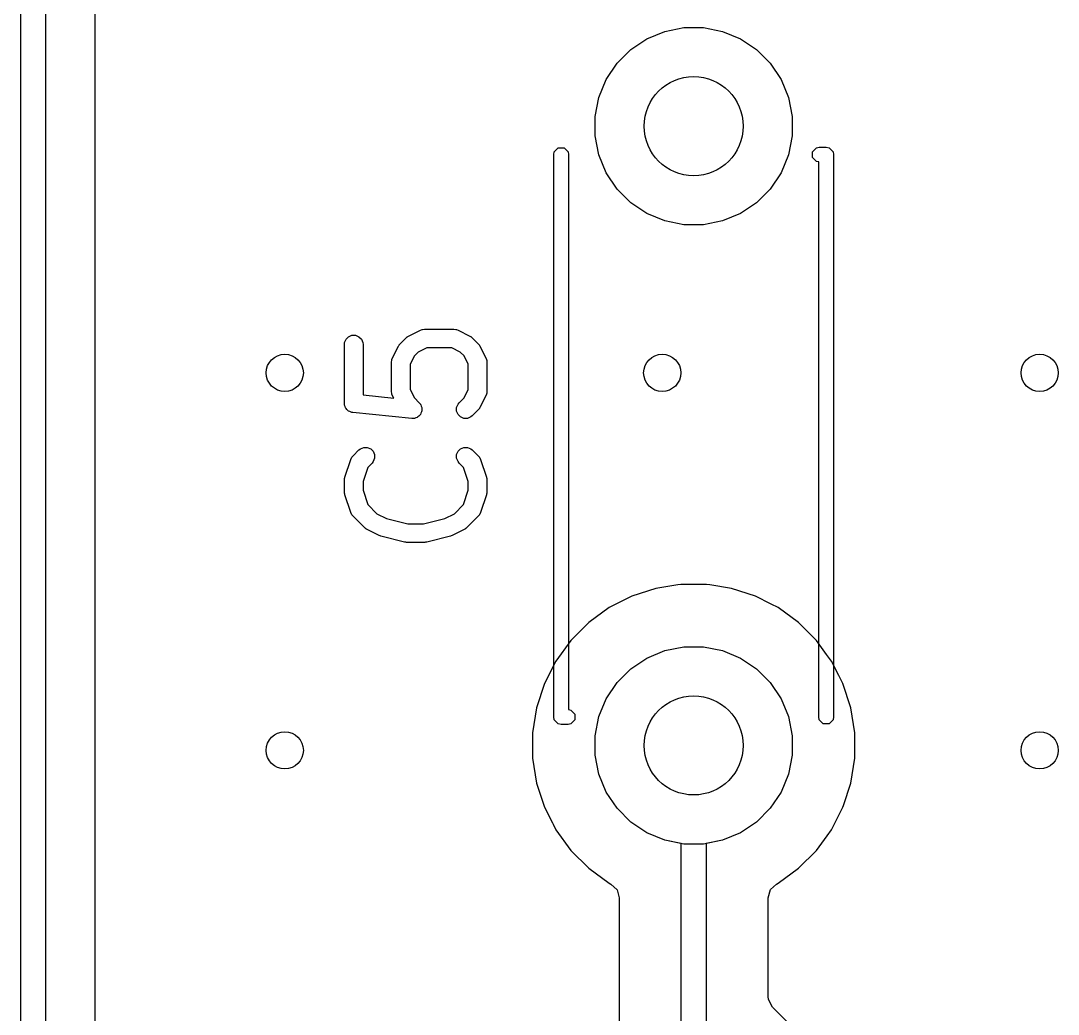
# Model space of a CAD drawing. Header units: inches. Extents: x 5.59 to 6.78, y -5.65 to -2.26.
# Drawn here: x 5.5866 to 5.9165, y -3.4195 to -3.1037 of the extents above; entities that cross this region are included whole.
import ezdxf

# ---------------------------------------------------------------- set-up
doc = ezdxf.new("R2010")
doc.units = ezdxf.units.IN
doc.header["$MEASUREMENT"] = 0
for name, color, linetype, true_color in [('Edge.Cuts', 31, 'CONTINUOUS', 0xffb86c), ('F.Cu', 11, 'CONTINUOUS', 0xff5555), ('F.Mask', 191, 'CONTINUOUS', 0xbd93f9), ('F.Silkscreen', 141, 'CONTINUOUS', 0x8be9fd)]:
    doc.layers.add(name, color=color, linetype=linetype, true_color=true_color)

msp = doc.modelspace()

# ---------------------------------------------------------------- linework, layer by layer
at = {"layer": 'Edge.Cuts', "linetype": 'CONTINUOUS'}
for p, q in [((5.58661, -5.05906), (5.58661, -2.85433)), ((5.59449, -2.85433), (5.59449, -5.05906))]:
    msp.add_line(p, q, dxfattribs=at)
at = {"layer": 'Edge.Cuts'}
for centre in [(5.80055, -3.13717), (5.80055, -3.13717), (5.80055, -3.33402), (5.80055, -3.33402)]:
    msp.add_circle(centre, 0.01575, dxfattribs=at)
at = {"layer": 'F.Cu', "linetype": 'CONTINUOUS'}
for p, q in [((5.61026, -3.49156), (5.61026, -2.95569)), ((5.78856, -3.28408), (5.7809, -3.28657)), ((5.79556, -3.28297), (5.78856, -3.28408)), ((5.79652, -3.28281), (5.79556, -3.28297)), ((5.80458, -3.28281), (5.79652, -3.28281)), ((5.80567, -3.28299), (5.80458, -3.28281)), ((5.81254, -3.28408), (5.80567, -3.28299)), ((5.82021, -3.28657), (5.81254, -3.28408)), ((5.7809, -3.28657), (5.77372, -3.29022)), ((5.82514, -3.28908), (5.82021, -3.28657)), ((5.77372, -3.29022), (5.7672, -3.29496)), ((5.82739, -3.29022), (5.82514, -3.28908)), ((5.83391, -3.29496), (5.82739, -3.29022)), ((5.82739, -3.29022), (5.82739, -3.29022)), ((5.82739, -3.29022), (5.82739, -3.29022)), ((5.7672, -3.29496), (5.7615, -3.30066)), ((5.83961, -3.30066), (5.83391, -3.29496)), ((5.7615, -3.30066), (5.75676, -3.30718)), ((5.84283, -3.3051), (5.83961, -3.30066)), ((5.7857, -3.30624), (5.79141, -3.30388)), ((5.79141, -3.30388), (5.79746, -3.30267)), ((5.79746, -3.30267), (5.80364, -3.30267)), ((5.80364, -3.30267), (5.80969, -3.30388)), ((5.80969, -3.30388), (5.8154, -3.30624)), ((5.75676, -3.30718), (5.7531, -3.31436)), ((5.78057, -3.30967), (5.7857, -3.30624)), ((5.8154, -3.30624), (5.82053, -3.30967)), ((5.84434, -3.30718), (5.84283, -3.3051)), ((5.84667, -3.31176), (5.84434, -3.30718)), ((5.7762, -3.31403), (5.78057, -3.30967)), ((5.82053, -3.30967), (5.8249, -3.31403)), ((5.7531, -3.31436), (5.75061, -3.32203)), ((5.77277, -3.31917), (5.7762, -3.31403)), ((5.8249, -3.31403), (5.82833, -3.31917)), ((5.848, -3.31436), (5.84667, -3.31176)), ((5.85049, -3.32203), (5.848, -3.31436)), ((5.848, -3.31436), (5.848, -3.31436)), ((5.848, -3.31436), (5.848, -3.31436)), ((5.77041, -3.32487), (5.77277, -3.31917)), ((5.82833, -3.31917), (5.83069, -3.32487)), ((5.75061, -3.32203), (5.74935, -3.32999)), ((5.85175, -3.32999), (5.85049, -3.32203)), ((5.76921, -3.33093), (5.77041, -3.32487)), ((5.83069, -3.32487), (5.8319, -3.33093)), ((5.74935, -3.32999), (5.74935, -3.33805)), ((5.76921, -3.3371), (5.76921, -3.33093)), ((5.8319, -3.33093), (5.8319, -3.3371)), ((5.85175, -3.33805), (5.85175, -3.32999)), ((5.77041, -3.34316), (5.76921, -3.3371)), ((5.8319, -3.3371), (5.83069, -3.34316)), ((5.74935, -3.33805), (5.75061, -3.34601)), ((5.85049, -3.34601), (5.85175, -3.33805)), ((5.77277, -3.34886), (5.77041, -3.34316)), ((5.83069, -3.34316), (5.82833, -3.34886)), ((5.75061, -3.34601), (5.7531, -3.35367)), ((5.84817, -3.35314), (5.85049, -3.34601)), ((5.7762, -3.354), (5.77277, -3.34886)), ((5.82833, -3.34886), (5.8249, -3.354)), ((5.7531, -3.35367), (5.75562, -3.35861)), ((5.78057, -3.35836), (5.7762, -3.354)), ((5.8249, -3.354), (5.82053, -3.35836)), ((5.84434, -3.36085), (5.848, -3.35367)), ((5.848, -3.35367), (5.84817, -3.35314)), ((5.75562, -3.35861), (5.75586, -3.35909)), ((5.75586, -3.35909), (5.75676, -3.36085)), ((5.75676, -3.36085), (5.7615, -3.36737)), ((5.7857, -3.36179), (5.78057, -3.35836)), ((5.82053, -3.35836), (5.8154, -3.36179)), ((5.84297, -3.36274), (5.84434, -3.36085)), ((5.79141, -3.36416), (5.7857, -3.36179)), ((5.79661, -3.36519), (5.79141, -3.36416)), ((5.80969, -3.36416), (5.80449, -3.36519)), ((5.8154, -3.36179), (5.80969, -3.36416)), ((5.83961, -3.36737), (5.84297, -3.36274)), ((5.7615, -3.36737), (5.7615, -3.36737)), ((5.7615, -3.36737), (5.7672, -3.37307)), ((5.79661, -3.42559), (5.79661, -3.36519)), ((5.80449, -3.36519), (5.80449, -3.42396)), ((5.83391, -3.37307), (5.8396, -3.36737)), ((5.8396, -3.36737), (5.8396, -3.36737)), ((5.8396, -3.36737), (5.83961, -3.36737)), ((5.7672, -3.37307), (5.77372, -3.37781)), ((5.82739, -3.37781), (5.83391, -3.37307)), ((5.77372, -3.37781), (5.77424, -3.37808)), ((5.77424, -3.37808), (5.77624, -3.37996)), ((5.77624, -3.37996), (5.77691, -3.38243)), ((5.82419, -3.38243), (5.82497, -3.37979)), ((5.82497, -3.37979), (5.82686, -3.37808)), ((5.82686, -3.37808), (5.82739, -3.37781)), ((5.77691, -3.38243), (5.77691, -3.42218)), ((5.82419, -3.41378), (5.82419, -3.38243)), ((5.8243, -3.41481), (5.82419, -3.41378)), ((5.82562, -3.41723), (5.8243, -3.41481)), ((5.85304, -3.44464), (5.82562, -3.41723))]:
    msp.add_line(p, q, dxfattribs=at)
at = {"layer": 'F.Cu'}
for centre, radius in [((5.80055, -3.13717), 0.01575), ((5.80055, -3.13717), 0.01575), ((5.67055, -3.21559), 0.00591), ((5.67055, -3.21559), 0.00591), ((5.79055, -3.21559), 0.00591), ((5.79055, -3.21559), 0.00591), ((5.91055, -3.21559), 0.00591), ((5.91055, -3.21559), 0.00591), ((5.80055, -3.33402), 0.01575), ((5.80055, -3.33402), 0.01575), ((5.67055, -3.33559), 0.00591), ((5.67055, -3.33559), 0.00591), ((5.91055, -3.33559), 0.00591), ((5.91055, -3.33559), 0.00591)]:
    msp.add_circle(centre, radius, dxfattribs=at)
at = {"layer": 'F.Mask', "linetype": 'CONTINUOUS'}
for p, q in [((5.7857, -3.10939), (5.79141, -3.10703)), ((5.79141, -3.10703), (5.79746, -3.10582)), ((5.79746, -3.10582), (5.80364, -3.10582)), ((5.80364, -3.10582), (5.80969, -3.10703)), ((5.80969, -3.10703), (5.8154, -3.10939)), ((5.78057, -3.11282), (5.7857, -3.10939)), ((5.8154, -3.10939), (5.82053, -3.11282)), ((5.7762, -3.11718), (5.78057, -3.11282)), ((5.82053, -3.11282), (5.8249, -3.11718)), ((5.77277, -3.12232), (5.7762, -3.11718)), ((5.8249, -3.11718), (5.82833, -3.12232)), ((5.77041, -3.12802), (5.77277, -3.12232)), ((5.82833, -3.12232), (5.83069, -3.12802)), ((5.76921, -3.13408), (5.77041, -3.12802)), ((5.83069, -3.12802), (5.8319, -3.13408)), ((5.76921, -3.14025), (5.76921, -3.13408)), ((5.8319, -3.13408), (5.8319, -3.14025)), ((5.77041, -3.14631), (5.76921, -3.14025)), ((5.8319, -3.14025), (5.83069, -3.14631)), ((5.77277, -3.15201), (5.77041, -3.14631)), ((5.83069, -3.14631), (5.82833, -3.15201)), ((5.7762, -3.15715), (5.77277, -3.15201)), ((5.82833, -3.15201), (5.8249, -3.15715)), ((5.78057, -3.16151), (5.7762, -3.15715)), ((5.8249, -3.15715), (5.82053, -3.16151)), ((5.7857, -3.16494), (5.78057, -3.16151)), ((5.82053, -3.16151), (5.8154, -3.16494)), ((5.79141, -3.16731), (5.7857, -3.16494)), ((5.8154, -3.16494), (5.80969, -3.16731)), ((5.79746, -3.16851), (5.79141, -3.16731)), ((5.80364, -3.16851), (5.79746, -3.16851)), ((5.80969, -3.16731), (5.80364, -3.16851)), ((5.7857, -3.30624), (5.79141, -3.30388)), ((5.79141, -3.30388), (5.79746, -3.30267)), ((5.79746, -3.30267), (5.80364, -3.30267)), ((5.80364, -3.30267), (5.80969, -3.30388)), ((5.80969, -3.30388), (5.8154, -3.30624)), ((5.78057, -3.30967), (5.7857, -3.30624)), ((5.8154, -3.30624), (5.82053, -3.30967)), ((5.7762, -3.31403), (5.78057, -3.30967)), ((5.82053, -3.30967), (5.8249, -3.31403)), ((5.77277, -3.31917), (5.7762, -3.31403)), ((5.8249, -3.31403), (5.82833, -3.31917)), ((5.77041, -3.32487), (5.77277, -3.31917)), ((5.82833, -3.31917), (5.83069, -3.32487)), ((5.76921, -3.33093), (5.77041, -3.32487)), ((5.83069, -3.32487), (5.8319, -3.33093)), ((5.76921, -3.3371), (5.76921, -3.33093)), ((5.8319, -3.33093), (5.8319, -3.3371)), ((5.77041, -3.34316), (5.76921, -3.3371)), ((5.8319, -3.3371), (5.83069, -3.34316)), ((5.77277, -3.34886), (5.77041, -3.34316)), ((5.83069, -3.34316), (5.82833, -3.34886)), ((5.7762, -3.354), (5.77277, -3.34886)), ((5.82833, -3.34886), (5.8249, -3.354)), ((5.78057, -3.35836), (5.7762, -3.354)), ((5.8249, -3.354), (5.82053, -3.35836)), ((5.7857, -3.36179), (5.78057, -3.35836)), ((5.82053, -3.35836), (5.8154, -3.36179)), ((5.79141, -3.36416), (5.7857, -3.36179)), ((5.79746, -3.36536), (5.79141, -3.36416)), ((5.80969, -3.36416), (5.80364, -3.36536)), ((5.8154, -3.36179), (5.80969, -3.36416)), ((5.80364, -3.36536), (5.79746, -3.36536))]:
    msp.add_line(p, q, dxfattribs=at)
at = {"layer": 'F.Mask'}
for centre in [(5.80055, -3.13717), (5.80055, -3.13717), (5.80055, -3.33402), (5.80055, -3.33402)]:
    msp.add_circle(centre, 0.01575, dxfattribs=at)
at = {"layer": 'F.Silkscreen', "linetype": 'CONTINUOUS'}
for p, q in [((5.75606, -3.14622), (5.75624, -3.14532)), ((5.75606, -3.32496), (5.75606, -3.14622)), ((5.75624, -3.14532), (5.75752, -3.14404)), ((5.75752, -3.14404), (5.75933, -3.14404)), ((5.75933, -3.14404), (5.76061, -3.14532)), ((5.76061, -3.14532), (5.76079, -3.14622)), ((5.76079, -3.14622), (5.76079, -3.32263)), ((5.83829, -3.14532), (5.83957, -3.14404)), ((5.83829, -3.14712), (5.83829, -3.14532)), ((5.83957, -3.14404), (5.84047, -3.14386)), ((5.84047, -3.14386), (5.84268, -3.14386)), ((5.84268, -3.14386), (5.84358, -3.14404)), ((5.84358, -3.14404), (5.84486, -3.14532)), ((5.84486, -3.14532), (5.84504, -3.14622)), ((5.84504, -3.14622), (5.84504, -3.32496)), ((5.83957, -3.1484), (5.83829, -3.14712)), ((5.84031, -3.14855), (5.83957, -3.1484)), ((5.84031, -3.32496), (5.84031, -3.14855)), ((5.7099, -3.20389), (5.71365, -3.20202)), ((5.71365, -3.20202), (5.71419, -3.20181)), ((5.71419, -3.20181), (5.7143, -3.2018)), ((5.7143, -3.2018), (5.71439, -3.20176)), ((5.71439, -3.20176), (5.71497, -3.2017)), ((5.71497, -3.2017), (5.72434, -3.2017)), ((5.72434, -3.2017), (5.72492, -3.20176)), ((5.72492, -3.20176), (5.72502, -3.2018)), ((5.72502, -3.2018), (5.72512, -3.20181)), ((5.72512, -3.20181), (5.72566, -3.20202)), ((5.72566, -3.20202), (5.72941, -3.20389)), ((5.68952, -3.20653), (5.68958, -3.20596)), ((5.68958, -3.20596), (5.69002, -3.20489)), ((5.69002, -3.20489), (5.69083, -3.20408)), ((5.69083, -3.20408), (5.6919, -3.20364)), ((5.6919, -3.20364), (5.69305, -3.20364)), ((5.69305, -3.20364), (5.69411, -3.20408)), ((5.69411, -3.20408), (5.69493, -3.20489)), ((5.69493, -3.20489), (5.69537, -3.20596)), ((5.69537, -3.20596), (5.69543, -3.20653)), ((5.70726, -3.20632), (5.70913, -3.20444)), ((5.70913, -3.20444), (5.70936, -3.20426)), ((5.70936, -3.20426), (5.70941, -3.2042)), ((5.70941, -3.2042), (5.7095, -3.20414)), ((5.7095, -3.20414), (5.70958, -3.20408)), ((5.70958, -3.20408), (5.70965, -3.20405)), ((5.70965, -3.20405), (5.7099, -3.20389)), ((5.72941, -3.20389), (5.72966, -3.20405)), ((5.72966, -3.20405), (5.72973, -3.20408)), ((5.72973, -3.20408), (5.72982, -3.20414)), ((5.72982, -3.20414), (5.7299, -3.2042)), ((5.7299, -3.2042), (5.72996, -3.20426)), ((5.72996, -3.20426), (5.73018, -3.20444)), ((5.73018, -3.20444), (5.73206, -3.20632)), ((5.68952, -3.22528), (5.68952, -3.20653)), ((5.69543, -3.20653), (5.69543, -3.22261)), ((5.70483, -3.21084), (5.70671, -3.20709)), ((5.70671, -3.20709), (5.70686, -3.20684)), ((5.70686, -3.20684), (5.70689, -3.20677)), ((5.70689, -3.20677), (5.70696, -3.20668)), ((5.70696, -3.20668), (5.70701, -3.2066)), ((5.70701, -3.2066), (5.70707, -3.20654)), ((5.70707, -3.20654), (5.70726, -3.20632)), ((5.71297, -3.20896), (5.71177, -3.21016)), ((5.71567, -3.20761), (5.71297, -3.20896)), ((5.72365, -3.20761), (5.71567, -3.20761)), ((5.72634, -3.20896), (5.72365, -3.20761)), ((5.72754, -3.21016), (5.72634, -3.20896)), ((5.73206, -3.20632), (5.73224, -3.20654)), ((5.73224, -3.20654), (5.7323, -3.2066)), ((5.7323, -3.2066), (5.73236, -3.20668)), ((5.73236, -3.20668), (5.73242, -3.20677)), ((5.73242, -3.20677), (5.73245, -3.20684)), ((5.73245, -3.20684), (5.73261, -3.20709)), ((5.73261, -3.20709), (5.73448, -3.21084)), ((5.70452, -3.21216), (5.70458, -3.21158)), ((5.70452, -3.22153), (5.70452, -3.21216)), ((5.70458, -3.21158), (5.70462, -3.21148)), ((5.70462, -3.21138), (5.70483, -3.21084)), ((5.70462, -3.21148), (5.70462, -3.21138)), ((5.71177, -3.21016), (5.71042, -3.21285)), ((5.72889, -3.21285), (5.72754, -3.21016)), ((5.73448, -3.21084), (5.73469, -3.21138)), ((5.73469, -3.21138), (5.7347, -3.21148)), ((5.7347, -3.21148), (5.73474, -3.21158)), ((5.73474, -3.21158), (5.7348, -3.21216)), ((5.7348, -3.21216), (5.7348, -3.22153)), ((5.71042, -3.21285), (5.71042, -3.22083)), ((5.72889, -3.22083), (5.72889, -3.21285)), ((5.70458, -3.22211), (5.70452, -3.22153)), ((5.70462, -3.2222), (5.70458, -3.22211)), ((5.70462, -3.22231), (5.70462, -3.2222)), ((5.70483, -3.22285), (5.70462, -3.22231)), ((5.71042, -3.22083), (5.71177, -3.22353)), ((5.72754, -3.22353), (5.72889, -3.22083)), ((5.73469, -3.22231), (5.73448, -3.22285)), ((5.7347, -3.2222), (5.73469, -3.22231)), ((5.73474, -3.22211), (5.7347, -3.2222)), ((5.7348, -3.22153), (5.73474, -3.22211)), ((5.68954, -3.22549), (5.68952, -3.22528)), ((5.68953, -3.22556), (5.68954, -3.22549)), ((5.68956, -3.22563), (5.68953, -3.22556)), ((5.68958, -3.22586), (5.68956, -3.22563)), ((5.68974, -3.22625), (5.68958, -3.22586)), ((5.69543, -3.22261), (5.7052, -3.22358)), ((5.7052, -3.22358), (5.70483, -3.22285)), ((5.71177, -3.22353), (5.71331, -3.22507)), ((5.71331, -3.22507), (5.71368, -3.22551)), ((5.71368, -3.22551), (5.71373, -3.22565)), ((5.71373, -3.22565), (5.71383, -3.22577)), ((5.71383, -3.22577), (5.71395, -3.22618)), ((5.7252, -3.22658), (5.72564, -3.22551)), ((5.72564, -3.22551), (5.72601, -3.22507)), ((5.72601, -3.22507), (5.72754, -3.22353)), ((5.73448, -3.22285), (5.73261, -3.2266)), ((5.68987, -3.22667), (5.68974, -3.22625)), ((5.68996, -3.22678), (5.68987, -3.22667)), ((5.69002, -3.22692), (5.68996, -3.22678)), ((5.69032, -3.22722), (5.69002, -3.22692)), ((5.6906, -3.22756), (5.69032, -3.22722)), ((5.69073, -3.22763), (5.6906, -3.22756)), ((5.69083, -3.22773), (5.69073, -3.22763)), ((5.69123, -3.2279), (5.69083, -3.22773)), ((5.69161, -3.2281), (5.69123, -3.2279)), ((5.69183, -3.22815), (5.69161, -3.2281)), ((5.6919, -3.22818), (5.69183, -3.22815)), ((5.69197, -3.22818), (5.6919, -3.22818)), ((5.69218, -3.22822), (5.69197, -3.22818)), ((5.71093, -3.23009), (5.69218, -3.22822)), ((5.7135, -3.22903), (5.71317, -3.2293)), ((5.71357, -3.2289), (5.7135, -3.22903)), ((5.71368, -3.22879), (5.71357, -3.2289)), ((5.71384, -3.2284), (5.71368, -3.22879)), ((5.71405, -3.22802), (5.71384, -3.2284)), ((5.71395, -3.22618), (5.71412, -3.22658)), ((5.71406, -3.22787), (5.71405, -3.22802)), ((5.71412, -3.22773), (5.71406, -3.22787)), ((5.71412, -3.22658), (5.71412, -3.22673)), ((5.71412, -3.22673), (5.71416, -3.22687)), ((5.71416, -3.22687), (5.71412, -3.2273)), ((5.71412, -3.2273), (5.71412, -3.22773)), ((5.7252, -3.22773), (5.7252, -3.22658)), ((5.72564, -3.22879), (5.7252, -3.22773)), ((5.72645, -3.22961), (5.72564, -3.22879)), ((5.73206, -3.22737), (5.73018, -3.22924)), ((5.73224, -3.22714), (5.73206, -3.22737)), ((5.7323, -3.22709), (5.73224, -3.22714)), ((5.73236, -3.227), (5.7323, -3.22709)), ((5.73242, -3.22692), (5.73236, -3.227)), ((5.73245, -3.22685), (5.73242, -3.22692)), ((5.73261, -3.2266), (5.73245, -3.22685)), ((5.71151, -3.23009), (5.71093, -3.23009)), ((5.71165, -3.23005), (5.71151, -3.23009)), ((5.7118, -3.23005), (5.71165, -3.23005)), ((5.7122, -3.22988), (5.7118, -3.23005)), ((5.71261, -3.22976), (5.7122, -3.22988)), ((5.71272, -3.22967), (5.71261, -3.22976)), ((5.71286, -3.22961), (5.71272, -3.22967)), ((5.71317, -3.2293), (5.71286, -3.22961)), ((5.72752, -3.23005), (5.72645, -3.22961)), ((5.72867, -3.23005), (5.72752, -3.23005)), ((5.72973, -3.22961), (5.72867, -3.23005)), ((5.73018, -3.22924), (5.72973, -3.22961)), ((5.69189, -3.24239), (5.69226, -3.24194)), ((5.69226, -3.24194), (5.69413, -3.24006)), ((5.69413, -3.24006), (5.69458, -3.2397)), ((5.69458, -3.2397), (5.69565, -3.23926)), ((5.69565, -3.23926), (5.6968, -3.23926)), ((5.6968, -3.23926), (5.69786, -3.2397)), ((5.69786, -3.2397), (5.69868, -3.24051)), ((5.69868, -3.24051), (5.69912, -3.24158)), ((5.69912, -3.24158), (5.69912, -3.24273)), ((5.7252, -3.24158), (5.72564, -3.24051)), ((5.7252, -3.24273), (5.7252, -3.24158)), ((5.72564, -3.24051), (5.72645, -3.2397)), ((5.72645, -3.2397), (5.72752, -3.23926)), ((5.72752, -3.23926), (5.72867, -3.23926)), ((5.72867, -3.23926), (5.72973, -3.2397)), ((5.72973, -3.2397), (5.73018, -3.24006)), ((5.73018, -3.24006), (5.73206, -3.24194)), ((5.73206, -3.24194), (5.73242, -3.24239)), ((5.68967, -3.24872), (5.69155, -3.24309)), ((5.69155, -3.24309), (5.69178, -3.24256)), ((5.69178, -3.24256), (5.69185, -3.24248)), ((5.69185, -3.24248), (5.69189, -3.24239)), ((5.69693, -3.24562), (5.69543, -3.25013)), ((5.69831, -3.24424), (5.69693, -3.24562)), ((5.69868, -3.24379), (5.69831, -3.24424)), ((5.69912, -3.24273), (5.69868, -3.24379)), ((5.72564, -3.24379), (5.7252, -3.24273)), ((5.72601, -3.24424), (5.72564, -3.24379)), ((5.72739, -3.24562), (5.72601, -3.24424)), ((5.72889, -3.25013), (5.72739, -3.24562)), ((5.73242, -3.24239), (5.73246, -3.24248)), ((5.73246, -3.24248), (5.73253, -3.24256)), ((5.73253, -3.24256), (5.73277, -3.24309)), ((5.73277, -3.24309), (5.73464, -3.24872)), ((5.68961, -3.249), (5.68967, -3.24872)), ((5.73464, -3.24872), (5.73471, -3.249)), ((5.68952, -3.24965), (5.68955, -3.24936)), ((5.68952, -3.2534), (5.68952, -3.24965)), ((5.68954, -3.24928), (5.68957, -3.24918)), ((5.68955, -3.24936), (5.68954, -3.24928)), ((5.68957, -3.24918), (5.68958, -3.24908)), ((5.68958, -3.24908), (5.68961, -3.249)), ((5.69543, -3.25013), (5.69543, -3.25292)), ((5.72889, -3.25292), (5.72889, -3.25013)), ((5.73471, -3.249), (5.73474, -3.24908)), ((5.73474, -3.24908), (5.73475, -3.24918)), ((5.73475, -3.24918), (5.73477, -3.24928)), ((5.73477, -3.24928), (5.73477, -3.24936)), ((5.73477, -3.24936), (5.7348, -3.24965)), ((5.7348, -3.24965), (5.7348, -3.2534)), ((5.68955, -3.25369), (5.68952, -3.2534)), ((5.68954, -3.25377), (5.68955, -3.25369)), ((5.68957, -3.25387), (5.68954, -3.25377)), ((5.68958, -3.25398), (5.68957, -3.25387)), ((5.68961, -3.25405), (5.68958, -3.25398)), ((5.68967, -3.25433), (5.68961, -3.25405)), ((5.69155, -3.25996), (5.68967, -3.25433)), ((5.69543, -3.25292), (5.69693, -3.25743)), ((5.72739, -3.25743), (5.72889, -3.25292)), ((5.73464, -3.25433), (5.73277, -3.25996)), ((5.73471, -3.25405), (5.73464, -3.25433)), ((5.73474, -3.25398), (5.73471, -3.25405)), ((5.73475, -3.25387), (5.73474, -3.25398)), ((5.73477, -3.25377), (5.73475, -3.25387)), ((5.7348, -3.2534), (5.73477, -3.25369)), ((5.73477, -3.25369), (5.73477, -3.25377)), ((5.69693, -3.25743), (5.69985, -3.26035)), ((5.72447, -3.26035), (5.72739, -3.25743)), ((5.69178, -3.26049), (5.69155, -3.25996)), ((5.69185, -3.26057), (5.69178, -3.26049)), ((5.69189, -3.26067), (5.69185, -3.26057)), ((5.69226, -3.26111), (5.69189, -3.26067)), ((5.69601, -3.26486), (5.69226, -3.26111)), ((5.69985, -3.26035), (5.70288, -3.26186)), ((5.70288, -3.26186), (5.70971, -3.26357)), ((5.71461, -3.26357), (5.72144, -3.26186)), ((5.72144, -3.26186), (5.72447, -3.26035)), ((5.73206, -3.26111), (5.72831, -3.26486)), ((5.73242, -3.26067), (5.73206, -3.26111)), ((5.73246, -3.26057), (5.73242, -3.26067)), ((5.73253, -3.26049), (5.73246, -3.26057)), ((5.73277, -3.25996), (5.73253, -3.26049)), ((5.69624, -3.26505), (5.69601, -3.26486)), ((5.69629, -3.26511), (5.69624, -3.26505)), ((5.69638, -3.26516), (5.69629, -3.26511)), ((5.69646, -3.26523), (5.69638, -3.26516)), ((5.69653, -3.26526), (5.69646, -3.26523)), ((5.69678, -3.26542), (5.69653, -3.26526)), ((5.70053, -3.26729), (5.69678, -3.26542)), ((5.70971, -3.26357), (5.71461, -3.26357)), ((5.72754, -3.26542), (5.72379, -3.26729)), ((5.72779, -3.26526), (5.72754, -3.26542)), ((5.72786, -3.26523), (5.72779, -3.26526)), ((5.72794, -3.26516), (5.72786, -3.26523)), ((5.72803, -3.26511), (5.72794, -3.26516)), ((5.72808, -3.26505), (5.72803, -3.26511)), ((5.72831, -3.26486), (5.72808, -3.26505)), ((5.70057, -3.26731), (5.70053, -3.26729)), ((5.70059, -3.26732), (5.70057, -3.26731)), ((5.70083, -3.26741), (5.70059, -3.26732)), ((5.70107, -3.2675), (5.70083, -3.26741)), ((5.70109, -3.2675), (5.70107, -3.2675)), ((5.70113, -3.26751), (5.70109, -3.2675)), ((5.70863, -3.26939), (5.70113, -3.26751)), ((5.72319, -3.26751), (5.71569, -3.26939)), ((5.72323, -3.2675), (5.72319, -3.26751)), ((5.72325, -3.2675), (5.72323, -3.2675)), ((5.72349, -3.26741), (5.72325, -3.2675)), ((5.72373, -3.26732), (5.72349, -3.26741)), ((5.72375, -3.26731), (5.72373, -3.26732)), ((5.72379, -3.26729), (5.72375, -3.26731)), ((5.70873, -3.2694), (5.70863, -3.26939)), ((5.70877, -3.26942), (5.70873, -3.2694)), ((5.70899, -3.26944), (5.70877, -3.26942)), ((5.7092, -3.26947), (5.70899, -3.26944)), ((5.70925, -3.26947), (5.7092, -3.26947)), ((5.70935, -3.26948), (5.70925, -3.26947)), ((5.71497, -3.26948), (5.70935, -3.26948)), ((5.71507, -3.26947), (5.71497, -3.26948)), ((5.71511, -3.26947), (5.71507, -3.26947)), ((5.71533, -3.26944), (5.71511, -3.26947)), ((5.71555, -3.26942), (5.71533, -3.26944)), ((5.71559, -3.2694), (5.71555, -3.26942)), ((5.71569, -3.26939), (5.71559, -3.2694)), ((5.76079, -3.32263), (5.76153, -3.32278)), ((5.76153, -3.32278), (5.76281, -3.32406)), ((5.76281, -3.32406), (5.76281, -3.32586)), ((5.75624, -3.32586), (5.75606, -3.32496)), ((5.75752, -3.32714), (5.75624, -3.32586)), ((5.75843, -3.32732), (5.75752, -3.32714)), ((5.76063, -3.32732), (5.75843, -3.32732)), ((5.76153, -3.32714), (5.76063, -3.32732)), ((5.76281, -3.32586), (5.76153, -3.32714)), ((5.84049, -3.32586), (5.84031, -3.32496)), ((5.84177, -3.32714), (5.84049, -3.32586)), ((5.84358, -3.32714), (5.84177, -3.32714)), ((5.84486, -3.32586), (5.84358, -3.32714)), ((5.84504, -3.32496), (5.84486, -3.32586))]:
    msp.add_line(p, q, dxfattribs=at)
at = {"layer": 'F.Silkscreen'}
for centre in [(5.80055, -3.13717), (5.80055, -3.13717), (5.80055, -3.33402), (5.80055, -3.33402)]:
    msp.add_circle(centre, 0.01575, dxfattribs=at)

doc.saveas('drawing.dxf')
